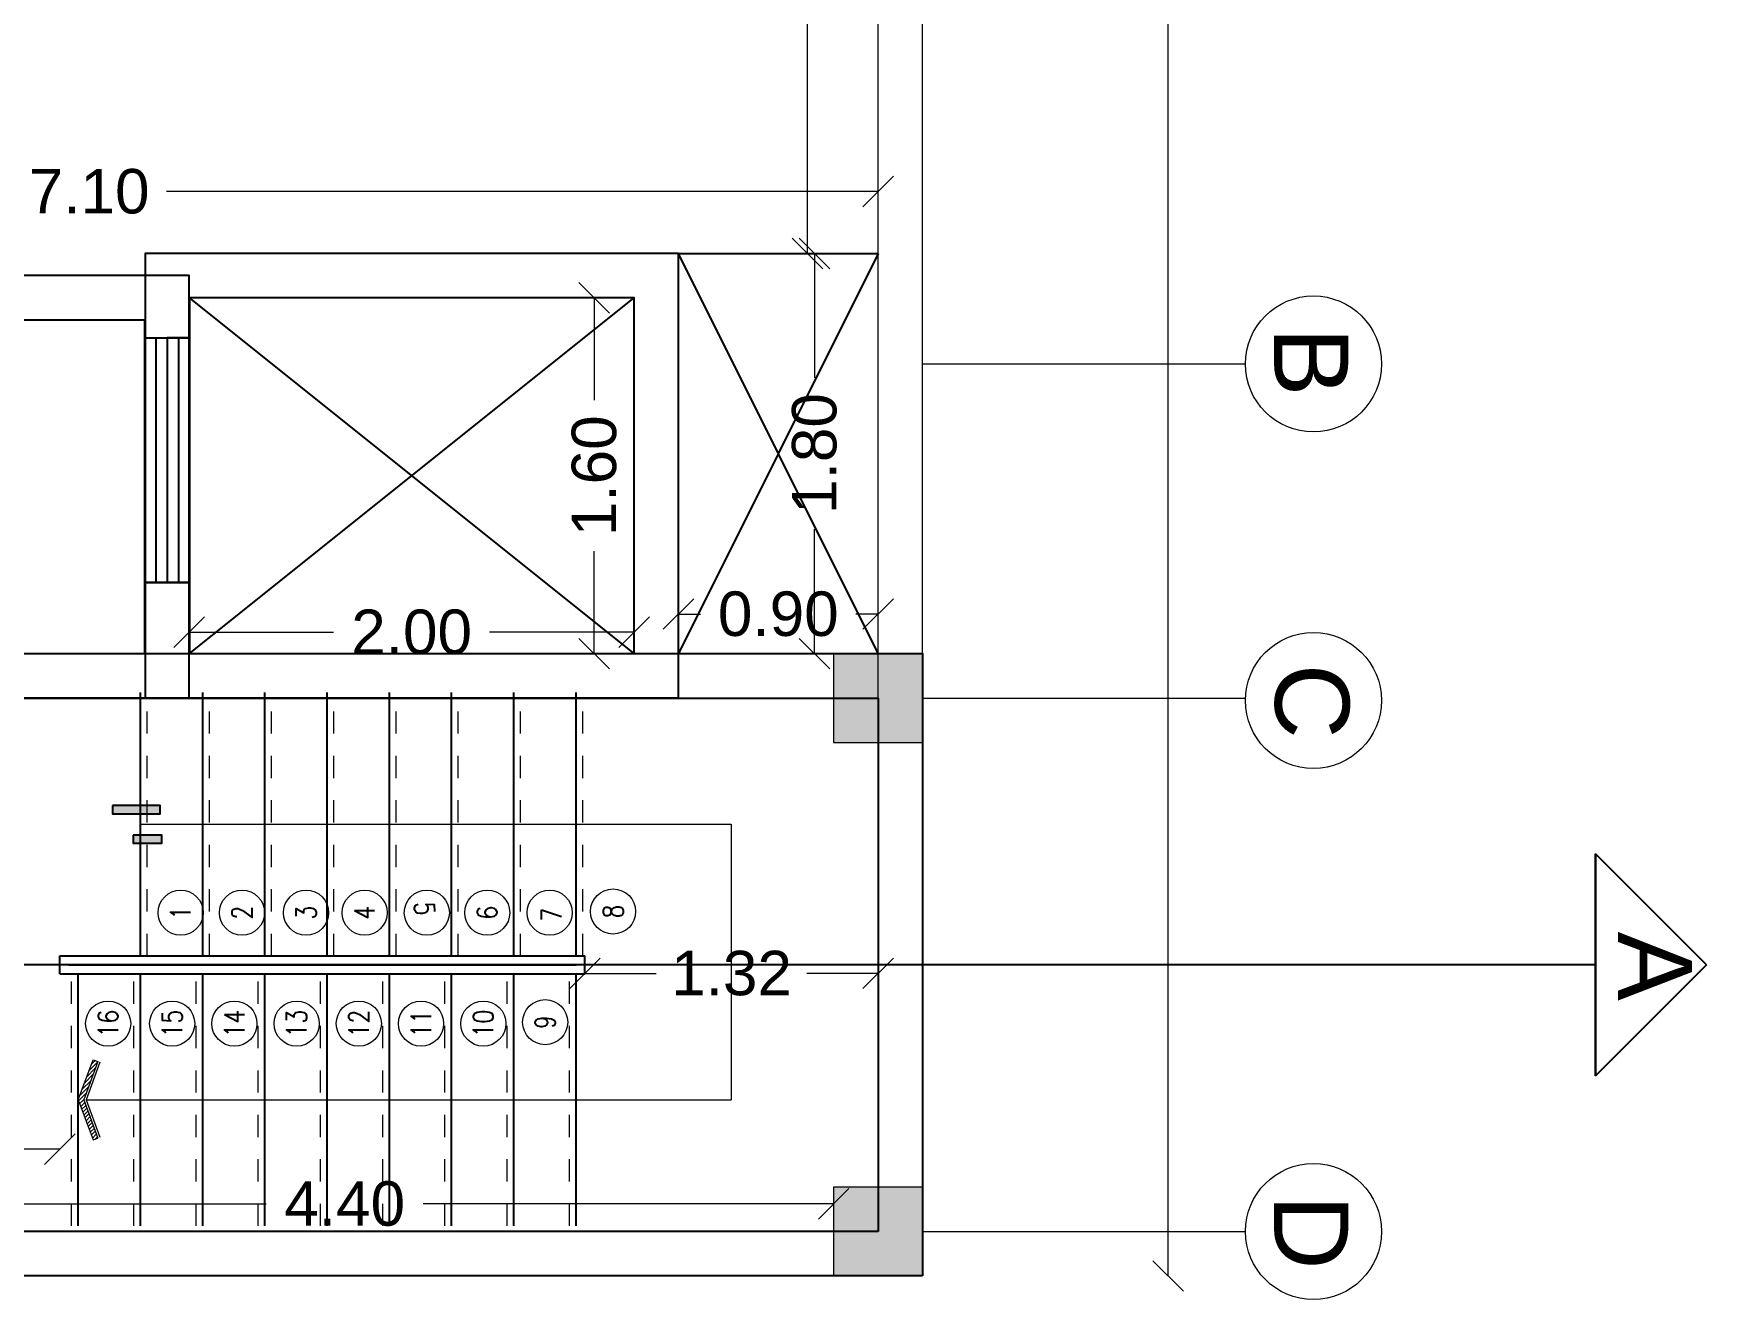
# Model space of a CAD drawing. Header units: metres. Extents: x -355 to 973, y -73 to 238.
# Drawn here: x 697.74 to 705.27, y 89.57 to 95.26 of the extents above; entities that cross this region are included whole.
import ezdxf

# ---------------------------------------------------------------- set-up
doc = ezdxf.new("R2010")
doc.units = ezdxf.units.M
doc.header["$LTSCALE"] = 3
doc.header["$MEASUREMENT"] = 0
for name, pattern in [('1', [30, 6, 6, 6, 6, 6]), ('ACAD_ISO02W100', [15, 12, -3]), ('DASHED2', [0.375, 0.25, -0.125])]:
    doc.linetypes.add(name, pattern=pattern)
for name, color, linetype, lineweight in [('05', 21, 'Continuous', 5), ('09', 120, 'Continuous', 9), ('alaem', 230, 'Continuous', 5)]:
    doc.layers.add(name, color=color, linetype=linetype, lineweight=lineweight)
doc.layers.add('4', color=4, linetype='ACAD_ISO02W100')
doc.styles.add('Axe', font='romans.shx', dxfattribs={"width": 0.8, "height": 0.26})
doc.styles.get("Standard").update_dxf_attribs({"font": 'arial.ttf'})
doc.dimstyles.new('ahmad', dxfattribs={"dimtxt": 0.2, "dimasz": 0.1375, "dimexe": 0, "dimexo": 0.0625, "dimgap": 0.09, "dimtad": 0, "dimzin": 0, "dimdsep": 46, "dimtxsty": 'Standard', "dimblk": 'OBLIQUE', "dimcen": 0.09, "dimclrd": 245, "dimclrt": 61, "dimadec": 0, "dimazin": 0, "dimtfac": 1, "dimtofl": 0, "dimtmove": 0, "dimatfit": 3, "dimldrblk": 'OBLIQUE', "dimfxl": 0, "dimfxlon": 1, "dimtolj": 1, "dimtzin": 0, "dimlwd": 13, "dimarcsym": 0})

# ---------------------------------------------------------------- blocks, each defined once
blk = doc.blocks.new('tyhtfy')
at = {"layer": '4', "linetype": '1'}
for points in [[(265.7045, 186.374), (265.7045, 184.474), (263.8045, 184.474), (263.8045, 186.374)], [(265.5045, 186.174), (265.5045, 184.674), (264.0045, 184.674), (264.0045, 186.174)]]:
    blk.add_lwpolyline(points, close=True, dxfattribs=at)
blk = doc.blocks.new('tyhhy')
at = {"layer": '4', "linetype": '1'}
for p, q in [((265.8089, 183.09), (263.8089, 181.49)), ((263.8089, 181.49), (263.8089, 183.09)), ((263.8089, 183.09), (265.8089, 181.49))]:
    blk.add_line(p, q, dxfattribs=at)
for points in [[(266.0089, 183.29), (266.0089, 181.29), (263.6089, 181.29), (263.6089, 183.29)], [(265.8089, 183.09), (265.8089, 181.49), (263.8089, 181.49), (263.8089, 183.09)]]:
    blk.add_lwpolyline(points, close=True, dxfattribs=at)
blk = doc.blocks.new('fghhyh')
at = {"layer": 'alaem', "linetype": '1'}
h = blk.add_hatch(color=256, dxfattribs=at)
h.dxf.hatch_style = 1
h.paths.add_polyline_path([(280.3961, 190.2964), (280.3961, 190.6964), (279.9961, 190.6964), (279.9961, 190.2964)])
blk.add_lwpolyline([(279.9961, 190.6964), (279.9961, 190.2964), (280.3961, 190.2964), (280.3961, 190.6964)], close=True, dxfattribs=at)
blk = doc.blocks.new('_Oblique')
at = {"color": 0, "linetype": 'ByBlock', "lineweight": -2}
blk.add_line((-0.5, -0.5), (0.5, 0.5), dxfattribs=at)
blk = doc.blocks.new('*D396')
at = {"color": 245, "lineweight": 13, "transparency": 16777216}
for p, q in [((702.8446, 102.5484), (702.8446, 96.5281)), ((702.8446, 89.6712), (702.8446, 95.6916))]:
    blk.add_line(p, q, dxfattribs=at)
at = {"layer": 'Defpoints', "color": 0, "transparency": 16777216}
for p in [(701.7393, 102.5484), (701.7393, 89.6712), (702.8446, 89.6712)]:
    blk.add_point(p, dxfattribs=at)
at = {"color": 245, "lineweight": 13, "transparency": 16777216, "xscale": 0.1375, "yscale": 0.1375, "zscale": 0.1375}
for p, rotation in [((702.8446, 102.5484), 90), ((702.8446, 89.6712), 270)]:
    blk.add_blockref('_Oblique', p, dxfattribs=dict(at, rotation=rotation))
at = {"color": 61, "transparency": 16777216, "insert": (702.8446, 96.1098), "char_height": 0.2, "attachment_point": 5, "rotation": 90}
blk.add_mtext('\\A1;12.88', dxfattribs=at)
blk = doc.blocks.new('*D397')
at = {"color": 245, "lineweight": 13, "transparency": 16777216}
for p, q in [((701.2533, 94.2718), (701.2533, 93.7115)), ((701.2533, 92.4712), (701.2533, 93.0315))]:
    blk.add_line(p, q, dxfattribs=at)
at = {"layer": 'Defpoints', "color": 0, "transparency": 16777216}
for p in [(701.2533, 94.2718), (701.2533, 92.4712), (701.2533, 92.4712)]:
    blk.add_point(p, dxfattribs=at)
at = {"color": 245, "lineweight": 13, "transparency": 16777216, "xscale": 0.1375, "yscale": 0.1375, "zscale": 0.1375}
for p, rotation in [((701.2533, 94.2718), 90), ((701.2533, 92.4712), 270)]:
    blk.add_blockref('_Oblique', p, dxfattribs=dict(at, rotation=rotation))
at = {"color": 61, "transparency": 16777216, "insert": (701.2533, 93.3715), "char_height": 0.2, "attachment_point": 5, "rotation": 90}
blk.add_mtext('\\A1;1.80', dxfattribs=at)
blk = doc.blocks.new('*D400')
at = {"color": 245, "lineweight": 13, "transparency": 16777216}
for p, q in [((696.9393, 89.996), (698.7859, 89.996)), ((701.3393, 89.996), (699.4927, 89.996))]:
    blk.add_line(p, q, dxfattribs=at)
at = {"layer": 'Defpoints', "color": 0, "transparency": 16777216}
for p in [(696.9393, 90.0711), (701.3393, 90.0712), (696.9393, 89.996)]:
    blk.add_point(p, dxfattribs=at)
at = {"color": 245, "lineweight": 13, "transparency": 16777216, "xscale": 0.1375, "yscale": 0.1375, "zscale": 0.1375, "rotation": 180}
blk.add_blockref('_Oblique', (696.9393, 89.996), dxfattribs=at)
at = {"color": 245, "lineweight": 13, "transparency": 16777216, "xscale": 0.1375, "yscale": 0.1375, "zscale": 0.1375}
blk.add_blockref('_Oblique', (701.3393, 89.996), dxfattribs=at)
at = {"color": 61, "transparency": 16777216, "insert": (699.1393, 89.996), "char_height": 0.2, "attachment_point": 5}
blk.add_mtext('\\A1;4.40', dxfattribs=at)
blk = doc.blocks.new('*D403')
at = {"layer": '4', "color": 245, "lineweight": 13, "transparency": 16777216}
for p, q in [((700.6414, 92.6494), (700.7409, 92.6494)), ((701.5393, 92.6494), (701.4398, 92.6494))]:
    blk.add_line(p, q, dxfattribs=at)
at = {"layer": 'Defpoints', "color": 0, "transparency": 16777216}
for p in [(700.6414, 92.6494), (700.6414, 92.4712), (701.5393, 92.4712)]:
    blk.add_point(p, dxfattribs=at)
at = {"layer": '4', "color": 245, "lineweight": 13, "transparency": 16777216, "xscale": 0.1375, "yscale": 0.1375, "zscale": 0.1375, "rotation": 180}
blk.add_blockref('_Oblique', (700.6414, 92.6494), dxfattribs=at)
at = {"layer": '4', "color": 245, "lineweight": 13, "transparency": 16777216, "xscale": 0.1375, "yscale": 0.1375, "zscale": 0.1375}
blk.add_blockref('_Oblique', (701.5393, 92.6494), dxfattribs=at)
at = {"layer": '4', "color": 61, "transparency": 16777216, "insert": (701.0904, 92.6494), "char_height": 0.2, "attachment_point": 5}
blk.add_mtext('\\A1;0.90', dxfattribs=at)
blk = doc.blocks.new('*D404')
at = {"layer": '4', "color": 245, "lineweight": 13, "transparency": 16777216}
for p, q in [((700.2205, 91.0328), (700.5406, 91.0328)), ((701.5393, 91.0328), (701.2192, 91.0328))]:
    blk.add_line(p, q, dxfattribs=at)
at = {"layer": 'Defpoints', "color": 0, "transparency": 16777216}
for p in [(700.2205, 91.0712), (701.5393, 91.0712), (701.5393, 91.0328)]:
    blk.add_point(p, dxfattribs=at)
at = {"layer": '4', "color": 245, "lineweight": 13, "transparency": 16777216, "xscale": 0.1375, "yscale": 0.1375, "zscale": 0.1375, "rotation": 180}
blk.add_blockref('_Oblique', (700.2205, 91.0328), dxfattribs=at)
at = {"layer": '4', "color": 245, "lineweight": 13, "transparency": 16777216, "xscale": 0.1375, "yscale": 0.1375, "zscale": 0.1375}
blk.add_blockref('_Oblique', (701.5393, 91.0328), dxfattribs=at)
at = {"layer": '4', "color": 61, "transparency": 16777216, "insert": (700.8799, 91.0328), "char_height": 0.2, "attachment_point": 5}
blk.add_mtext('\\A1;1.32', dxfattribs=at)
blk = doc.blocks.new('*D405')
at = {"layer": '4', "color": 245, "lineweight": 13, "transparency": 16777216}
for p, q in [((696.7393, 90.2417), (696.9592, 90.2417)), ((697.8578, 90.2417), (697.6379, 90.2417))]:
    blk.add_line(p, q, dxfattribs=at)
at = {"layer": 'Defpoints', "color": 0, "transparency": 16777216}
for p in [(696.7393, 91.0712), (697.8578, 91.0712), (696.7393, 90.2417)]:
    blk.add_point(p, dxfattribs=at)
at = {"layer": '4', "color": 245, "lineweight": 13, "transparency": 16777216, "xscale": 0.1375, "yscale": 0.1375, "zscale": 0.1375, "rotation": 180}
blk.add_blockref('_Oblique', (696.7393, 90.2417), dxfattribs=at)
at = {"layer": '4', "color": 245, "lineweight": 13, "transparency": 16777216, "xscale": 0.1375, "yscale": 0.1375, "zscale": 0.1375}
blk.add_blockref('_Oblique', (697.8578, 90.2417), dxfattribs=at)
at = {"layer": '4', "color": 61, "transparency": 16777216, "insert": (697.2986, 90.2417), "char_height": 0.2, "attachment_point": 5}
blk.add_mtext('\\A1;1.12', dxfattribs=at)
blk = doc.blocks.new('*D461')
at = {"layer": '4', "color": 245, "lineweight": 13, "transparency": 16777216}
for p, q in [((701.2222, 102.3484), (701.2222, 98.6602)), ((701.2222, 94.2718), (701.2222, 97.96))]:
    blk.add_line(p, q, dxfattribs=at)
at = {"layer": 'Defpoints', "color": 0, "transparency": 16777216}
for p in [(701.5393, 102.3484), (701.2222, 94.2718), (701.5393, 94.2718)]:
    blk.add_point(p, dxfattribs=at)
at = {"layer": '4', "color": 245, "lineweight": 13, "transparency": 16777216, "xscale": 0.1375, "yscale": 0.1375, "zscale": 0.1375}
for p, rotation in [((701.2222, 102.3484), 90), ((701.2222, 94.2718), 270)]:
    blk.add_blockref('_Oblique', p, dxfattribs=dict(at, rotation=rotation))
at = {"layer": '4', "color": 61, "transparency": 16777216, "insert": (701.2222, 98.3101), "char_height": 0.2, "attachment_point": 5, "rotation": 90}
blk.add_mtext('\\A1;8.08', dxfattribs=at)
blk = doc.blocks.new('*D462')
at = {"layer": '4', "color": 245, "lineweight": 13, "transparency": 16777216}
for p, q in [((698.4393, 92.5681), (699.0892, 92.5681)), ((700.4414, 92.5681), (699.7915, 92.5681))]:
    blk.add_line(p, q, dxfattribs=at)
at = {"layer": 'Defpoints', "color": 0, "transparency": 16777216}
for p in [(698.4393, 92.5681), (698.4393, 92.4712), (700.4414, 92.4718)]:
    blk.add_point(p, dxfattribs=at)
at = {"layer": '4', "color": 245, "lineweight": 13, "transparency": 16777216, "xscale": 0.1375, "yscale": 0.1375, "zscale": 0.1375, "rotation": 180}
blk.add_blockref('_Oblique', (698.4393, 92.5681), dxfattribs=at)
at = {"layer": '4', "color": 245, "lineweight": 13, "transparency": 16777216, "xscale": 0.1375, "yscale": 0.1375, "zscale": 0.1375}
blk.add_blockref('_Oblique', (700.4414, 92.5681), dxfattribs=at)
at = {"layer": '4', "color": 61, "transparency": 16777216, "insert": (699.4404, 92.5681), "char_height": 0.2, "attachment_point": 5}
blk.add_mtext('\\A1;2.00', dxfattribs=at)
blk = doc.blocks.new('*D463')
at = {"layer": '4', "color": 245, "lineweight": 13, "transparency": 16777216}
for p, q in [((700.2622, 94.0718), (700.2622, 93.6115)), ((700.2622, 92.4712), (700.2622, 92.9315))]:
    blk.add_line(p, q, dxfattribs=at)
at = {"layer": 'Defpoints', "color": 0, "transparency": 16777216}
for p in [(700.4414, 94.0718), (700.2622, 92.4712), (700.4414, 92.4712)]:
    blk.add_point(p, dxfattribs=at)
at = {"layer": '4', "color": 245, "lineweight": 13, "transparency": 16777216, "xscale": 0.1375, "yscale": 0.1375, "zscale": 0.1375}
for p, rotation in [((700.2622, 94.0718), 90), ((700.2622, 92.4712), 270)]:
    blk.add_blockref('_Oblique', p, dxfattribs=dict(at, rotation=rotation))
at = {"layer": '4', "color": 61, "transparency": 16777216, "insert": (700.2622, 93.2715), "char_height": 0.2, "attachment_point": 5, "rotation": 90}
blk.add_mtext('\\A1;1.60', dxfattribs=at)
blk = doc.blocks.new('*D496')
at = {"color": 245, "lineweight": 13, "transparency": 16777216}
for p, q in [((694.4393, 94.5502), (697.6407, 94.5502)), ((701.5393, 94.5502), (698.3379, 94.5502))]:
    blk.add_line(p, q, dxfattribs=at)
at = {"layer": 'Defpoints', "color": 0, "transparency": 16777216}
for p in [(694.4393, 94.5502), (694.4393, 94.2718), (701.5393, 94.2718)]:
    blk.add_point(p, dxfattribs=at)
at = {"color": 245, "lineweight": 13, "transparency": 16777216, "xscale": 0.1375, "yscale": 0.1375, "zscale": 0.1375, "rotation": 180}
blk.add_blockref('_Oblique', (694.4393, 94.5502), dxfattribs=at)
at = {"color": 245, "lineweight": 13, "transparency": 16777216, "xscale": 0.1375, "yscale": 0.1375, "zscale": 0.1375}
blk.add_blockref('_Oblique', (701.5393, 94.5502), dxfattribs=at)
at = {"color": 61, "transparency": 16777216, "insert": (697.9893, 94.5502), "char_height": 0.2, "attachment_point": 5}
blk.add_mtext('\\A1;7.10', dxfattribs=at)

msp = doc.modelspace()

# ---------------------------------------------------------------- hatches: boundary and pattern name
h = msp.add_hatch(color=256)
h.paths.add_polyline_path([(698.0948, 91.7875), (698.0948, 91.751), (698.2374, 91.751), (698.2374, 91.7875)])
h.paths.add_polyline_path([(698.1877, 91.6548), (698.1877, 91.618), (698.2374, 91.618), (698.2374, 91.6548)])
h.paths.add_polyline_path([(698.2374, 91.6548), (698.2374, 91.618), (698.3168, 91.618), (698.3168, 91.6548)])
h.paths.add_polyline_path([(698.2374, 91.7875), (698.2374, 91.751), (698.3096, 91.751), (698.3096, 91.7875)])
at = {"layer": '05'}
h = msp.add_hatch(dxfattribs=at)
h.set_pattern_fill('ANSI31', color=256, scale=0.1, angle=450, style=0)
h.set_pattern_definition([(45, (678.919983, -22.271495), (0.0088388348, -0.0088388348), [])])
h.paths.add_polyline_path([(697.9649, 90.4637), (698.0281, 90.636), (698.0067, 90.6439), (697.9405, 90.4637), (698.0067, 90.2836), (698.0281, 90.2915)])

# ---------------------------------------------------------------- linework, layer by layer
for p, q in [((700.6414, 94.2718), (701.5393, 94.2718)), ((701.5393, 94.2718), (700.6414, 92.4712)), ((701.5393, 92.4712), (700.6414, 94.2718)), ((700.6414, 92.4712), (701.5393, 92.4712)), ((698.2205, 91.1112), (698.2205, 92.2962)), ((698.2205, 91.1112), (698.2205, 92.2962)), ((698.5005, 91.1112), (698.5005, 92.2962)), ((698.5005, 91.1112), (698.5005, 92.2962)), ((698.7805, 91.1112), (698.7805, 92.2962)), ((699.0605, 91.1112), (699.0605, 92.2962)), ((699.3405, 91.1112), (699.3405, 92.2962)), ((699.6205, 91.1112), (699.6205, 92.2962)), ((699.9005, 91.1112), (699.9005, 92.2962)), ((700.1805, 91.1112), (700.1805, 92.2962)), ((697.8578, 91.1112), (700.2205, 91.1112)), ((697.8578, 91.0312), (697.8578, 91.1112)), ((700.2205, 91.0312), (700.2205, 91.1112)), ((697.8578, 91.0312), (700.2205, 91.0312)), ((697.8978, 91.0712), (700.1805, 91.0712)), ((697.9405, 89.8962), (697.9405, 91.0312)), ((698.2205, 89.8962), (698.2205, 91.0312)), ((698.5005, 89.8962), (698.5005, 91.0312)), ((698.7805, 89.8962), (698.7805, 91.0312)), ((699.0605, 89.8962), (699.0605, 91.0312)), ((699.3405, 89.8962), (699.3405, 91.0312)), ((699.6205, 89.8962), (699.6205, 91.0312)), ((699.9005, 89.8962), (699.9005, 91.0312)), ((700.1805, 89.8962), (700.1805, 91.0312))]:
    msp.add_line(p, q)
at = {"color": 240, "true_color": 0xed1f24}
for p, q in [((704.7673, 91.0712), (704.7673, 91.5712)), ((704.7673, 91.5712), (704.7673, 91.0712)), ((705.2673, 91.0712), (704.7673, 91.5712)), ((704.7673, 91.0712), (681.4542, 91.0712)), ((704.7673, 91.0712), (704.7673, 90.5712)), ((704.7673, 90.5712), (704.7673, 91.0712)), ((705.2673, 91.0712), (704.7673, 90.5712)), ((704.7673, 90.5712), (705.2673, 91.0712))]:
    msp.add_line(p, q, dxfattribs=at)
for points in [[(698.0948, 91.7875), (698.0948, 91.751), (698.3096, 91.751), (698.3096, 91.7875)], [(698.1877, 91.6548), (698.1877, 91.618), (698.3168, 91.618), (698.3168, 91.6548)]]:
    msp.add_lwpolyline(points, close=True)
at = {"layer": '05'}
for p, q in [((701.7393, 93.7744), (703.1924, 93.7744)), ((701.7393, 92.2712), (703.1924, 92.2712)), ((698.2205, 91.7037), (700.8788, 91.7037)), ((700.8788, 91.7037), (700.8788, 90.4637)), ((697.9405, 90.4637), (698.0067, 90.6439)), ((698.0067, 90.6439), (698.0281, 90.636)), ((698.0281, 90.636), (697.9649, 90.4637)), ((698.0375, 90.6325), (697.9755, 90.4637)), ((697.9405, 90.4637), (698.0067, 90.2836)), ((697.9649, 90.4637), (698.0281, 90.2915)), ((697.9755, 90.4637), (700.8788, 90.4637)), ((697.9755, 90.4637), (698.0375, 90.295)), ((698.0067, 90.2836), (698.0281, 90.2915)), ((701.7393, 89.8712), (703.1924, 89.8712))]:
    msp.add_line(p, q, dxfattribs=at)
at = {"layer": '05', "color": 0, "linetype": '1'}
for points in [[(684.7393, 89.6714), (701.7393, 89.6714), (701.7393, 102.5484), (684.7393, 102.5484)], [(684.7393, 89.8714), (701.5393, 89.8714), (701.5393, 102.3484), (684.7393, 102.3484)]]:
    msp.add_lwpolyline(points, dxfattribs=at)
at = {"layer": '05'}
for centre in [(703.4984, 93.7744), (703.4982, 92.2603), (703.4984, 89.8712)]:
    msp.add_circle(centre, 0.306, dxfattribs=at)
at = {"layer": '09', "linetype": 'DASHED2', "ltscale": 0.1}
for p, q in [((698.2505, 91.1112), (698.2505, 92.2962)), ((698.5305, 91.1112), (698.5305, 92.2962)), ((698.8105, 91.1112), (698.8105, 92.2962)), ((699.0905, 91.1112), (699.0905, 92.2962)), ((699.3705, 91.1112), (699.3705, 92.2962)), ((699.6505, 91.1112), (699.6505, 92.2962)), ((699.9305, 91.1112), (699.9305, 92.2962)), ((700.2105, 91.1112), (700.2105, 92.2962)), ((697.9105, 89.8962), (697.9105, 91.0312)), ((698.1905, 89.8962), (698.1905, 91.0312)), ((698.4705, 89.8962), (698.4705, 91.0312)), ((698.7505, 89.8962), (698.7505, 91.0312)), ((699.0305, 89.8962), (699.0305, 91.0312)), ((699.3105, 89.8962), (699.3105, 91.0312)), ((699.5905, 89.8962), (699.5905, 91.0312)), ((699.8705, 89.8962), (699.8705, 91.0312)), ((700.1505, 89.8962), (700.1505, 91.0312))]:
    msp.add_line(p, q, dxfattribs=at)
at = {"layer": '4'}
for p, q in [((698.2393, 93.8913), (698.4414, 93.8913)), ((698.2909, 92.7913), (698.2909, 93.8913)), ((698.2909, 93.8913), (698.3909, 93.8913)), ((698.4414, 93.8913), (698.3404, 93.8913)), ((698.3404, 93.8913), (698.3404, 92.7913)), ((698.3909, 93.8913), (698.3909, 92.7913)), ((698.4393, 92.7913), (698.2414, 92.7913)), ((698.2414, 92.7913), (698.3404, 92.7913)), ((698.3404, 92.7913), (698.2909, 92.7913)), ((698.3404, 92.7913), (698.4393, 92.7913))]:
    msp.add_line(p, q, dxfattribs=at)
at = {"layer": '4', "linetype": '1'}
for points in [[(701.7393, 89.6712), (696.5393, 89.6712), (696.5393, 92.4712), (701.7393, 92.4712)], [(701.5393, 89.8712), (696.7393, 89.8712), (696.7393, 92.2712), (701.5393, 92.2712)]]:
    msp.add_lwpolyline(points, close=True, dxfattribs=at)
at = {"layer": 'alaem'}
for centre in [(698.401, 91.3056), (698.6772, 91.3056), (698.9655, 91.3056), (699.2289, 91.3056), (699.5089, 91.3056), (699.7806, 91.3056), (700.0617, 91.3056), (700.3469, 91.3109), (698.0751, 90.8068), (698.363, 90.8068), (698.643, 90.8068), (698.923, 90.8068), (699.203, 90.8068), (699.483, 90.8068), (699.763, 90.8068), (700.0413, 90.8133)]:
    msp.add_circle(centre, 0.1015, dxfattribs=at)

# ---------------------------------------------------------------- block references
at = {"layer": '4', "linetype": '1', "xscale": -1}
for name, p, rotation in [('tyhhy', (434.6325, 275.5619), 180), ('tyhtfy', (882.9133, 357.9763), 90)]:
    msp.add_blockref(name, p, dxfattribs=dict(at, rotation=rotation))
at = {"layer": 'alaem', "linetype": '1', "rotation": 270}
for p in [(511.0429, 372.4673), (511.0429, 370.0674), (511.0429, 370.0674), (511.0429, 370.0673)]:
    msp.add_blockref('fghhyh', p, dxfattribs=at)

# ---------------------------------------------------------------- texts
at = {"layer": '05', "char_height": 0.3338, "width": 2.976737, "attachment_point": 7, "rotation": 270}
for s, insert in [('B', (703.3215, 93.9395)), ('C', (703.3213, 92.4254)), ('A', (704.8686, 91.2202)), ('D', (703.3215, 90.0364))]:
    msp.add_mtext(s, dxfattribs=dict(at, insert=insert))
at = {"layer": 'alaem', "width": 0.116435, "attachment_point": 5, "style": 'Axe'}
for s, insert, char_height, rotation in [('2', (698.6772, 91.3056), 0.0901, 90), ('3', (698.9655, 91.3056), 0.0901, 90), ('4', (699.2289, 91.3056), 0.0901, 90), ('5', (699.4989, 91.3239), 0.0901, 272.48055), ('6', (699.7806, 91.3056), 0.0901, 90), ('8', (700.3469, 91.3109), 0.0901, 90), ('1', (698.401, 91.3056), 0.0901, 90), ('7', (700.0701, 91.2972), 0.0901, 90), ('16', (698.0751, 90.8068), 0.09009, 90), ('15', (698.363, 90.8068), 0.09009, 90), ('14', (698.643, 90.8068), 0.09009, 90), ('13', (698.923, 90.8068), 0.09009, 90), ('12', (699.203, 90.8068), 0.09009, 90), ('11', (699.483, 90.8068), 0.09009, 90), ('10', (699.763, 90.8068), 0.09009, 90), ('9', (700.0413, 90.8133), 0.0901, 90)]:
    msp.add_mtext(s, dxfattribs=dict(at, insert=insert, char_height=char_height, rotation=rotation))

# ---------------------------------------------------------------- dimensions: what is measured, and where the dimension line sits
for base, p1, p2, picture, middle in [((702.8446, 89.6712), (701.7393, 102.5484), (701.7393, 89.6712), '*D396', (702.8446, 96.1098)), ((701.2533, 92.4712), (701.2533, 94.2718), (701.2533, 92.4712), '*D397', (701.2533, 93.3715))]:
    dim = msp.add_linear_dim(base=base, p1=p1, p2=p2, angle=270, dimstyle='ahmad')
    dim.commit()
    dim.dimension.update_dxf_attribs({"geometry": picture, "text_midpoint": middle})
for base, p1, p2, picture, middle in [((694.4393, 94.5502), (701.5393, 94.2718), (694.4393, 94.2718), '*D496', (697.9893, 94.5502)), ((696.9393, 89.996), (701.3393, 90.0712), (696.9393, 90.0711), '*D400', (699.1393, 89.996))]:
    dim = msp.add_linear_dim(base=base, p1=p1, p2=p2, dimstyle='ahmad')
    dim.commit()
    dim.dimension.update_dxf_attribs({"geometry": picture, "text_midpoint": middle})
at = {"layer": '4', "color": 0}
for base, p1, p2, picture, middle in [((701.2222, 94.2718), (701.5393, 102.3484), (701.5393, 94.2718), '*D461', (701.2222, 98.3101)), ((700.2622, 92.4712), (700.4414, 94.0718), (700.4414, 92.4712), '*D463', (700.2622, 93.2715))]:
    dim = msp.add_linear_dim(base=base, p1=p1, p2=p2, angle=270, dimstyle='ahmad', dxfattribs=at)
    dim.commit()
    dim.dimension.update_dxf_attribs({"geometry": picture, "text_midpoint": middle})
at = {"layer": '4'}
for base, p1, p2, picture, middle in [((700.6414, 92.6494), (701.5393, 92.4712), (700.6414, 92.4712), '*D403', (701.0904, 92.6494)), ((701.5393, 91.0328), (700.2205, 91.0712), (701.5393, 91.0712), '*D404', (700.8799, 91.0328)), ((696.7393, 90.2417), (697.8578, 91.0712), (696.7393, 91.0712), '*D405', (697.2986, 90.2417))]:
    dim = msp.add_linear_dim(base=base, p1=p1, p2=p2, dimstyle='ahmad', dxfattribs=at)
    dim.commit()
    dim.dimension.update_dxf_attribs({"geometry": picture, "text_midpoint": middle})
at = {"layer": '4', "color": 0}
dim = msp.add_linear_dim(base=(698.4393, 92.5681), p1=(700.4414, 92.4718), p2=(698.4393, 92.4712), dimstyle='ahmad', dxfattribs=at)
dim.commit()
dim.dimension.update_dxf_attribs({"geometry": '*D462', "text_midpoint": (699.4404, 92.5681)})

doc.saveas('drawing.dxf')
